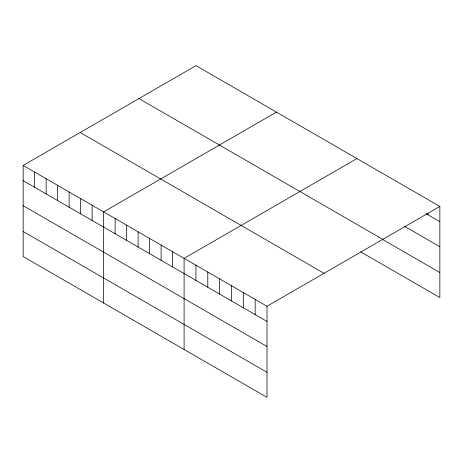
<?xml version="1.0" encoding="UTF-8"?>
<svg xmlns="http://www.w3.org/2000/svg" width="463" height="463" viewBox="0 0 463 463"><rect width="100%" height="100%" fill="white"/><g stroke="black" fill="none" stroke-linecap="round" stroke-linejoin="round"><path stroke-width="0.69" d="M23.15 165.441L267.006 306.228L267.006 397.352L23.15 256.56L23.15 165.441L195.994 65.648L439.85 206.44L439.85 297.559L360.677 251.849M276.463 112.11L103.625 211.898L103.625 303.022M356.938 158.572L184.095 258.36L184.095 349.484M267.006 306.228L439.85 206.44M426.134 213.732L439.85 221.65M404.315 226.187L439.85 246.698M138.952 98.578L382.814 239.371M382.496 239.4L439.85 272.51M80.186 132.511L324.048 273.297M23.15 180.651L267.006 321.438M23.15 205.699L267.006 346.492M23.15 231.512L267.006 372.298M428.003 213.431L428.003 214.809M255.165 299.393L255.165 314.603M243.318 292.552L243.318 307.762M231.477 285.712L231.477 300.927M219.63 278.876L219.63 294.086M207.783 272.036L207.783 287.245M195.942 265.201L195.942 280.41M172.601 251.722L172.601 266.931M161.107 245.089L161.107 260.299M149.607 238.451L149.607 253.66M138.113 231.813L138.113 247.022M126.613 225.174L126.613 240.384M115.119 218.536L115.119 233.746M92.125 205.265L92.125 220.475M80.631 198.627L80.631 213.837M69.137 191.989L69.137 207.198M57.638 185.35L57.638 200.56M46.144 178.712L46.144 193.922M34.644 172.074L34.644 187.284"/></g></svg>
